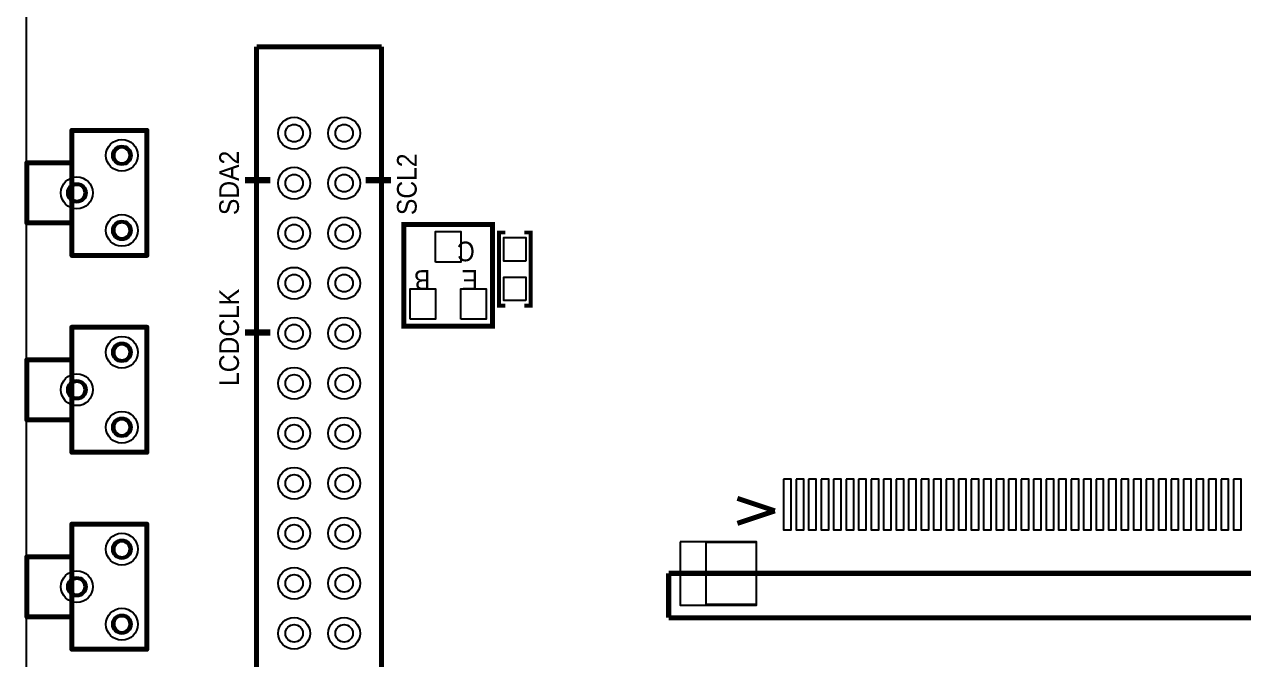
# Model space of a CAD drawing. Extents: x 0 to 180, y -3 to 135.
# Drawn here: x -0.07 to 48.72, y 75.44 to 100.84 of the extents above; entities that cross this region are included whole.
import ezdxf

# ---------------------------------------------------------------- set-up
doc = ezdxf.new("R2010")
doc.units = 0
doc.layers.get('0').update_dxf_attribs({"linetype": 'CONTINUOUS'})
for name, color, linetype in [('BG_OUTLINE', 3, 'CONTINUOUS'), ('BG_SILKSCREEN_TOP', 2, 'CONTINUOUS'), ('MANUFACTURING_NCDRILL_FIGU', 7, 'CONTINUOUS'), ('PG_SILKSCREEN_BOTTOM', 10, 'CONTINUOUS'), ('PG_SILKSCREEN_TOP', 11, 'CONTINUOUS'), ('PIN_BOTTOM', 13, 'CONTINUOUS'), ('PIN_TOP', 12, 'CONTINUOUS')]:
    doc.layers.add(name, color=color, linetype=linetype)

# ---------------------------------------------------------------- blocks, each defined once
blk = doc.blocks.new('FIGURE_CIRCLE')
blk.add_circle((0, 0), 0.5)

msp = doc.modelspace()

# ---------------------------------------------------------------- linework, layer by layer
at = {"layer": 'BG_OUTLINE'}
msp.add_lwpolyline([(4, 0), (175.9999, 0, 0.414214), (179.9999, 4), (179.9999, 126, 0.414214), (175.9999, 130), (4, 130, 0.414214), (0, 126), (0, 4, 0.414215)], format="xyb", close=True, dxfattribs=at)
at = {"layer": 'BG_SILKSCREEN_TOP', "const_width": 0.1999}
for points in [[(1.8321, 96.6071), (1.8321, 91.6072)], [(1.8321, 96.6071), (4.8321, 96.6071)], [(4.8321, 96.6071), (4.8321, 91.6072)], [(0.032, 95.3072), (0.032, 92.9071)], [(0.032, 95.3072), (1.8321, 95.3072)], [(0.032, 92.9071), (1.8321, 92.9071)], [(1.8321, 91.6072), (4.8321, 91.6072)], [(1.8321, 88.7331), (1.8321, 83.7332)], [(1.8321, 88.7331), (4.8321, 88.7331)], [(4.8321, 88.7331), (4.8321, 83.7332)], [(0.032, 87.4332), (0.032, 85.0331)], [(0.032, 87.4332), (1.8321, 87.4332)], [(0.032, 85.0331), (1.8321, 85.0331)], [(1.8321, 83.7332), (4.8321, 83.7332)], [(1.8321, 80.8591), (1.8321, 75.8592)], [(1.8321, 80.8591), (4.8321, 80.8591)], [(4.8321, 80.8591), (4.8321, 75.8592)], [(0.032, 79.5592), (0.032, 77.1591)], [(0.032, 79.5592), (1.8321, 79.5592)], [(0.032, 77.1591), (1.8321, 77.1591)], [(1.8321, 75.8592), (4.8321, 75.8592)]]:
    msp.add_lwpolyline(points, dxfattribs=at)
at = {"layer": 'BG_SILKSCREEN_TOP', "const_width": 0.1001}
for points in [[(1.882, 96.607, 1), (1.7822, 96.60704, 1)], [(1.882, 96.607, 1), (1.7822, 96.60704, 1)], [(4.882, 96.607, 1), (4.78219, 96.60704, 1)], [(4.882, 96.607, 1), (4.78219, 96.60704, 1)], [(0.0819, 95.307, 1), (-0.01794, 95.3071, 1)], [(0.0819, 95.307, 1), (-0.01794, 95.3071, 1)], [(1.882, 95.307, 1), (1.7822, 95.3071, 1)], [(0.082, 92.9072, 1), (-0.01804, 92.90711, 1)], [(0.082, 92.9072, 1), (-0.01804, 92.90711, 1)], [(1.8821, 92.9072, 1), (1.7821, 92.90711, 1)], [(1.882, 91.607, 1), (1.7822, 91.60706, 1)], [(1.882, 91.607, 1), (1.7822, 91.60706, 1)], [(4.882, 91.607, 1), (4.78219, 91.60706, 1)], [(4.882, 91.607, 1), (4.78219, 91.60706, 1)], [(1.882, 88.733, 1), (1.7822, 88.73299, 1)], [(1.882, 88.733, 1), (1.7822, 88.73299, 1)], [(4.882, 88.733, 1), (4.78219, 88.73299, 1)], [(4.882, 88.733, 1), (4.78219, 88.73299, 1)], [(0.0819, 87.4331, 1), (-0.01794, 87.43305, 1)], [(0.0819, 87.4331, 1), (-0.01794, 87.43305, 1)], [(1.8821, 87.4331, 1), (1.7821, 87.43305, 1)], [(0.082, 85.0331, 1), (-0.01804, 85.03316, 1)], [(0.082, 85.0331, 1), (-0.01804, 85.03316, 1)], [(1.8821, 85.0331, 1), (1.7821, 85.03316, 1)], [(1.882, 83.733, 1), (1.7822, 83.73301, 1)], [(1.882, 83.733, 1), (1.7822, 83.73301, 1)], [(4.882, 83.733, 1), (4.78219, 83.73301, 1)], [(4.882, 83.733, 1), (4.78219, 83.73301, 1)], [(1.882, 80.859, 1), (1.7822, 80.85894, 1)], [(1.882, 80.859, 1), (1.7822, 80.85894, 1)], [(4.882, 80.859, 1), (4.78219, 80.85894, 1)], [(4.882, 80.859, 1), (4.78219, 80.85894, 1)], [(0.0819, 79.559, 1), (-0.01794, 79.5591, 1)], [(0.0819, 79.559, 1), (-0.01794, 79.5591, 1)], [(1.8821, 79.559, 1), (1.7821, 79.5591, 1)], [(0.082, 77.1592, 1), (-0.01804, 77.15911, 1)], [(0.082, 77.1592, 1), (-0.01804, 77.15911, 1)], [(1.8822, 77.1592, 1), (1.782, 77.15911, 1)], [(1.882, 75.859, 1), (1.7822, 75.85896, 1)], [(1.882, 75.859, 1), (1.7822, 75.85896, 1)], [(4.882, 75.859, 1), (4.78219, 75.85896, 1)], [(4.882, 75.859, 1), (4.78219, 75.85896, 1)]]:
    msp.add_lwpolyline(points, format="xyb", close=True, dxfattribs=at)
at = {"layer": 'BG_SILKSCREEN_TOP'}
for points in [[(4.1828, 95.6071, 1), (3.4814, 95.6072, 1)], [(4.1828, 95.6071, 1), (3.4814, 95.6072, 1)], [(4.132, 95.6071, 1), (3.5322, 95.6072, 1)], [(2.3828, 94.107, 1), (1.6812, 94.107, 1)], [(2.3828, 94.107, 1), (1.6812, 94.107, 1)], [(2.332, 94.107, 1), (1.732, 94.107, 1)], [(4.183, 92.607, 1), (3.4812, 92.60701, 1)], [(4.183, 92.607, 1), (3.4812, 92.60701, 1)], [(4.1322, 92.607, 1), (3.532, 92.60701, 1)], [(4.1828, 87.7331, 1), (3.4814, 87.7332, 1)], [(4.1828, 87.7331, 1), (3.4814, 87.7332, 1)], [(4.132, 87.7331, 1), (3.5322, 87.7332, 1)], [(2.3828, 86.233, 1), (1.6812, 86.233, 1)], [(2.3828, 86.233, 1), (1.6812, 86.233, 1)], [(2.332, 86.233, 1), (1.732, 86.233, 1)], [(4.183, 84.733, 1), (3.4812, 84.73301, 1)], [(4.183, 84.733, 1), (3.4812, 84.73301, 1)], [(4.1322, 84.733, 1), (3.532, 84.73301, 1)], [(4.1828, 79.8591, 1), (3.4814, 79.8592, 1)], [(4.1828, 79.8591, 1), (3.4814, 79.8592, 1)], [(4.132, 79.8591, 1), (3.5322, 79.8592, 1)], [(2.3828, 78.359, 1), (1.6812, 78.359, 1)], [(2.3828, 78.359, 1), (1.6812, 78.359, 1)], [(2.332, 78.359, 1), (1.732, 78.359, 1)], [(4.183, 76.859, 1), (3.4812, 76.85901, 1)], [(4.183, 76.859, 1), (3.4812, 76.85901, 1)], [(4.1322, 76.859, 1), (3.532, 76.85901, 1)]]:
    msp.add_lwpolyline(points, format="xyb", close=True, dxfattribs=at)
at = {"layer": 'PG_SILKSCREEN_BOTTOM'}
for points, const_width in [([(28.465, 81.8919), (29.9649, 81.392)], 0.1999), ([(28.465, 80.8919), (29.9649, 81.392)], 0.1999), ([(25.715, 78.8919), (54.465, 78.8919)], 0.2032), ([(25.715, 78.8919), (25.715, 77.117)], 0.2032), ([(25.715, 77.117), (54.465, 77.117)], 0.2032)]:
    msp.add_lwpolyline(points, dxfattribs=dict(at, const_width=const_width))
msp.add_lwpolyline([(27.2151, 80.1421), (29.2151, 80.1421), (29.2151, 77.642), (27.2151, 77.642)], close=True, dxfattribs=at)
at = {"layer": 'PG_SILKSCREEN_TOP'}
for points, const_width in [([(9.2253, 50.9778), (9.2255, 99.949)], 0.1999), ([(14.2255, 99.949), (9.2255, 99.949)], 0.1999), ([(14.2253, 50.9778), (14.2255, 99.949)], 0.1999), ([(8.763, 94.615), (9.779, 94.615)], 0.254), ([(14.605, 94.615), (13.589, 94.615)], 0.254), ([(19.177, 89.5985), (18.923, 89.5985), (18.923, 92.5195), (19.177, 92.5195)], 0.1524), ([(19.939, 89.5985), (20.193, 89.5985), (20.193, 92.5195), (19.939, 92.5195)], 0.1524), ([(8.763, 88.519), (9.779, 88.519)], 0.254)]:
    msp.add_lwpolyline(points, dxfattribs=dict(at, const_width=const_width))
at = {"layer": 'PG_SILKSCREEN_TOP', "const_width": 0.2032}
msp.add_lwpolyline([(15.113, 92.837), (15.113, 88.773), (18.669, 88.773), (18.669, 92.837)], close=True, dxfattribs=at)
at = {"layer": 'PIN_BOTTOM'}
for points in [[(30.3124, 82.6603), (30.3124, 80.6283), (30.6172, 80.6283), (30.6172, 82.6603)], [(30.8125, 82.6603), (30.8125, 80.6283), (31.1173, 80.6283), (31.1173, 82.6603)], [(31.3126, 82.6603), (31.3126, 80.6283), (31.6174, 80.6283), (31.6174, 82.6603)], [(31.8127, 82.6603), (31.8127, 80.6283), (32.1175, 80.6283), (32.1175, 82.6603)], [(32.3129, 82.6603), (32.3129, 80.6283), (32.6177, 80.6283), (32.6177, 82.6603)], [(32.813, 82.6603), (32.813, 80.6283), (33.1178, 80.6283), (33.1178, 82.6603)], [(33.3131, 82.6603), (33.3131, 80.6283), (33.6179, 80.6283), (33.6179, 82.6603)], [(33.8132, 82.6603), (33.8132, 80.6283), (34.118, 80.6283), (34.118, 82.6603)], [(34.3134, 82.6603), (34.3134, 80.6283), (34.6182, 80.6283), (34.6182, 82.6603)], [(34.8135, 82.6603), (34.8135, 80.6283), (35.1183, 80.6283), (35.1183, 82.6603)], [(35.3136, 82.6603), (35.3136, 80.6283), (35.6184, 80.6283), (35.6184, 82.6603)], [(35.8137, 82.6603), (35.8137, 80.6283), (36.1185, 80.6283), (36.1185, 82.6603)], [(36.3139, 82.6603), (36.3139, 80.6283), (36.6187, 80.6283), (36.6187, 82.6603)], [(36.814, 82.6603), (36.814, 80.6283), (37.1188, 80.6283), (37.1188, 82.6603)], [(37.3141, 82.6603), (37.3141, 80.6283), (37.6189, 80.6283), (37.6189, 82.6603)], [(37.8143, 82.6603), (37.8143, 80.6283), (38.1191, 80.6283), (38.1191, 82.6603)], [(38.3144, 82.6603), (38.3144, 80.6283), (38.6192, 80.6283), (38.6192, 82.6603)], [(38.8145, 82.6603), (38.8145, 80.6283), (39.1193, 80.6283), (39.1193, 82.6603)], [(39.3146, 82.6603), (39.3146, 80.6283), (39.6194, 80.6283), (39.6194, 82.6603)], [(39.8148, 82.6603), (39.8148, 80.6283), (40.1196, 80.6283), (40.1196, 82.6603)], [(40.3149, 82.6603), (40.3149, 80.6283), (40.6197, 80.6283), (40.6197, 82.6603)], [(40.815, 82.6603), (40.815, 80.6283), (41.1198, 80.6283), (41.1198, 82.6603)], [(41.3151, 82.6603), (41.3151, 80.6283), (41.6199, 80.6283), (41.6199, 82.6603)], [(41.8153, 82.6603), (41.8153, 80.6283), (42.1201, 80.6283), (42.1201, 82.6603)], [(42.3154, 82.6603), (42.3154, 80.6283), (42.6202, 80.6283), (42.6202, 82.6603)], [(42.8155, 82.6603), (42.8155, 80.6283), (43.1203, 80.6283), (43.1203, 82.6603)], [(43.3156, 82.6603), (43.3156, 80.6283), (43.6204, 80.6283), (43.6204, 82.6603)], [(43.8158, 82.6603), (43.8158, 80.6283), (44.1206, 80.6283), (44.1206, 82.6603)], [(44.3159, 82.6603), (44.3159, 80.6283), (44.6207, 80.6283), (44.6207, 82.6603)], [(44.816, 82.6603), (44.816, 80.6283), (45.1208, 80.6283), (45.1208, 82.6603)], [(45.3161, 82.6603), (45.3161, 80.6283), (45.6209, 80.6283), (45.6209, 82.6603)], [(45.8163, 82.6603), (45.8163, 80.6283), (46.1211, 80.6283), (46.1211, 82.6603)], [(46.3164, 82.6603), (46.3164, 80.6283), (46.6212, 80.6283), (46.6212, 82.6603)], [(46.8165, 82.6603), (46.8165, 80.6283), (47.1213, 80.6283), (47.1213, 82.6603)], [(47.3166, 82.6603), (47.3166, 80.6283), (47.6214, 80.6283), (47.6214, 82.6603)], [(47.8168, 82.6603), (47.8168, 80.6283), (48.1216, 80.6283), (48.1216, 82.6603)], [(48.3169, 82.6603), (48.3169, 80.6283), (48.6217, 80.6283), (48.6217, 82.6603)], [(26.1798, 80.1558), (26.1798, 77.6158), (29.2278, 77.6158), (29.2278, 80.1558)]]:
    msp.add_lwpolyline(points, close=True, dxfattribs=at)
for centre in [(10.7269, 96.4938), (12.7269, 96.4938), (3.8321, 95.6071), (2.032, 94.107), (10.7269, 94.4938), (12.7269, 94.4938), (3.8321, 92.6071), (10.7269, 92.4938), (12.7269, 92.4938), (10.7269, 90.4938), (12.7269, 90.4938), (10.7269, 88.4939), (12.7269, 88.4939), (3.8321, 87.7331), (2.032, 86.233), (10.7269, 86.4939), (12.7269, 86.4939), (3.8321, 84.7331), (10.7269, 84.4939), (12.7269, 84.4939), (10.7269, 82.4939), (12.7269, 82.4939), (10.7269, 80.4939), (12.7269, 80.4939), (3.8321, 79.8591), (10.7269, 78.4939), (12.7269, 78.4939), (2.032, 78.359), (3.8321, 76.8591), (10.7269, 76.4939), (12.7269, 76.4939)]:
    msp.add_circle(centre, 0.635, dxfattribs=at)
at = {"layer": 'PIN_TOP'}
for points in [[(16.383, 91.3384), (16.383, 92.5576), (17.399, 92.5576), (17.399, 91.3384)], [(20.0025, 91.3765), (19.1135, 91.3765), (19.1135, 92.3163), (20.0025, 92.3163)], [(15.367, 89.0524), (15.367, 90.2716), (16.383, 90.2716), (16.383, 89.0524)], [(17.399, 89.0524), (17.399, 90.2716), (18.415, 90.2716), (18.415, 89.0524)], [(20.0025, 89.8017), (19.1135, 89.8017), (19.1135, 90.7415), (20.0025, 90.7415)]]:
    msp.add_lwpolyline(points, close=True, dxfattribs=at)
for centre in [(10.7269, 96.4938), (12.7269, 96.4938), (3.8321, 95.6071), (2.032, 94.107), (10.7269, 94.4938), (12.7269, 94.4938), (3.8321, 92.6071), (10.7269, 92.4938), (12.7269, 92.4938), (10.7269, 90.4938), (12.7269, 90.4938), (10.7269, 88.4939), (12.7269, 88.4939), (3.8321, 87.7331), (2.032, 86.233), (10.7269, 86.4939), (12.7269, 86.4939), (3.8321, 84.7331), (10.7269, 84.4939), (12.7269, 84.4939), (10.7269, 82.4939), (12.7269, 82.4939), (10.7269, 80.4939), (12.7269, 80.4939), (3.8321, 79.8591), (10.7269, 78.4939), (12.7269, 78.4939), (2.032, 78.359), (3.8321, 76.8591), (10.7269, 76.4939), (12.7269, 76.4939)]:
    msp.add_circle(centre, 0.635, dxfattribs=at)

# ---------------------------------------------------------------- block references
at = {"layer": 'MANUFACTURING_NCDRILL_FIGU'}
for p, xscale, yscale in [((10.7269, 96.4938), 0.7, 0.7), ((12.7269, 96.4938), 0.7, 0.7), ((3.8321, 95.6071), 0.7874, 0.7874), ((10.7269, 94.4938), 0.7, 0.7), ((12.7269, 94.4938), 0.7, 0.7), ((2.032, 94.107), 0.7874, 0.7874), ((3.8321, 92.6071), 0.7874, 0.7874), ((10.7269, 92.4938), 0.7, 0.7), ((12.7269, 92.4938), 0.7, 0.7), ((10.7269, 90.4938), 0.7, 0.7), ((12.7269, 90.4938), 0.7, 0.7), ((10.7269, 88.4939), 0.7, 0.7), ((12.7269, 88.4939), 0.7, 0.7), ((3.8321, 87.7331), 0.7874, 0.7874), ((2.032, 86.233), 0.7874, 0.7874), ((10.7269, 86.4939), 0.7, 0.7), ((12.7269, 86.4939), 0.7, 0.7), ((3.8321, 84.7331), 0.7874, 0.7874), ((10.7269, 84.4939), 0.7, 0.7), ((12.7269, 84.4939), 0.7, 0.7), ((10.7269, 82.4939), 0.7, 0.7), ((12.7269, 82.4939), 0.7, 0.7), ((10.7269, 80.4939), 0.7, 0.7), ((12.7269, 80.4939), 0.7, 0.7), ((3.8321, 79.8591), 0.7874, 0.7874), ((2.032, 78.359), 0.7874, 0.7874), ((10.7269, 78.4939), 0.7, 0.7), ((12.7269, 78.4939), 0.7, 0.7), ((3.8321, 76.8591), 0.7874, 0.7874), ((10.7269, 76.4939), 0.7, 0.7), ((12.7269, 76.4939), 0.7, 0.7)]:
    msp.add_blockref('FIGURE_CIRCLE', p, dxfattribs=dict(at, xscale=xscale, yscale=yscale))

# ---------------------------------------------------------------- texts
at = {"layer": 'PG_SILKSCREEN_TOP', "width": 0.935484}
for s, rotation, p in [('SDA2', 90, (8.5175, 93.218)), ('SCL2', 90, (15.6295, 93.218)), ('C', 180, (17.9578, 92.1597)), ('B', 180, (16.1798, 91.0167)), ('E', 180, (18.0848, 91.0167)), ('LCDCLK', 90, (8.5175, 86.3854))]:
    msp.add_text(s, height=0.7874, rotation=rotation, dxfattribs=at).set_placement(p)

doc.saveas('drawing.dxf')
